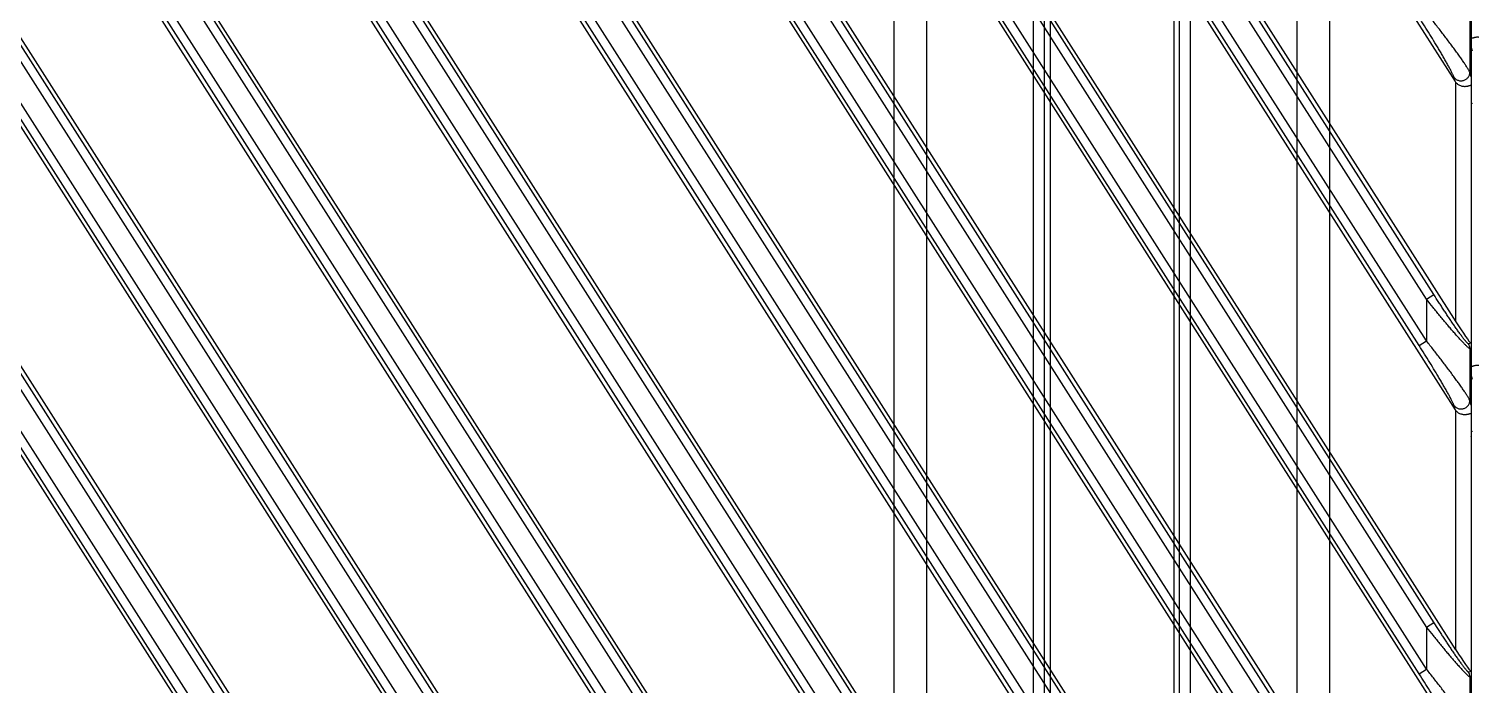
# Model space of a CAD drawing. Header units: millimetres. Extents: x 620 to 19791, y 2539 to 6969.
# Drawn here: x 14560.7 to 14627, y 4389.7 to 4419.9 of the extents above; entities that cross this region are included whole.
import ezdxf

# ---------------------------------------------------------------- set-up
doc = ezdxf.new("R2010")
doc.units = ezdxf.units.MM
doc.layers.add('02___PRT_ALL_AXES', color=7, linetype='Continuous')

# ---------------------------------------------------------------- blocks, each defined once
blk = doc.blocks.new('DTGFH')
at = {"color": 7, "linetype": 'Continuous'}
for p, q in [((8801.048, 4441.2), (8801.048, 4104.2)), ((9401.048, 4441.2), (9401.048, 4103.7)), ((9326.292, 4440.5), (9395.966, 4331.134)), ((9396.638, 4334.173), (9328.9, 4440.5)), ((9335.896, 4440.5), (9400.314, 4339.384)), ((9400.348, 4343.425), (9338.504, 4440.5)), ((9357.713, 4440.5), (9400.348, 4373.575)), ((9327.511, 4438.935), (9394.351, 4334.016)), ((9327.847, 4439.149), (9394.687, 4334.23)), ((9329.067, 4439.149), (9394.687, 4336.146)), ((9329.403, 4439.363), (9395.024, 4336.36)), ((9398.661, 4342.327), (9337.115, 4438.935)), ((9398.997, 4342.541), (9337.451, 4439.149)), ((9398.997, 4344.457), (9338.671, 4439.149)), ((9399.333, 4344.671), (9339.008, 4439.363)), ((9398.997, 4374.607), (9357.88, 4439.149)), ((9399.333, 4374.822), (9358.216, 4439.363)), ((9290.59, 4436.24), (9400.314, 4264.007)), ((9400.348, 4268.048), (9293.118, 4436.366)), ((9300.194, 4436.24), (9400.314, 4279.083)), ((9400.348, 4283.123), (9302.722, 4436.366)), ((9309.798, 4436.24), (9395.966, 4300.983)), ((9396.214, 4304.688), (9312.326, 4436.366)), ((9319.402, 4436.24), (9395.966, 4316.058)), ((9398.997, 4267.164), (9292.176, 4434.839)), ((9398.997, 4269.08), (9293.396, 4434.839)), ((9399.333, 4269.294), (9293.733, 4435.053)), ((9398.997, 4282.239), (9301.78, 4434.839)), ((9398.997, 4284.155), (9303.001, 4434.839)), ((9399.333, 4284.369), (9303.337, 4435.053)), ((9311.384, 4434.839), (9394.687, 4304.079)), ((9312.605, 4434.839), (9394.687, 4305.995)), ((9312.941, 4435.053), (9395.024, 4306.209)), ((9320.988, 4434.839), (9394.687, 4319.154)), ((9322.209, 4434.839), (9394.687, 4321.07)), ((9396.638, 4319.098), (9322.523, 4435.435)), ((9322.545, 4435.053), (9395.024, 4321.285)), ((9398.661, 4266.95), (9291.84, 4434.625)), ((9398.661, 4282.025), (9301.444, 4434.625)), ((9311.048, 4434.625), (9394.351, 4303.865)), ((9320.652, 4434.625), (9394.351, 4318.94)), ((9398.997, 4372.691), (9373.236, 4413.128)), ((9398.661, 4372.477), (9372.9, 4412.914)), ((9373.007, 4412.398), (9400.314, 4369.535)), ((9398.661, 4357.402), (9365.283, 4409.795)), ((9398.997, 4357.616), (9365.619, 4410.009)), ((9365.311, 4409.403), (9400.314, 4354.46)), ((9367.908, 4409.073), (9399.333, 4359.746)), ((9367.572, 4408.859), (9398.997, 4359.532)), ((9400.348, 4358.5), (9368.287, 4408.826)), ((9391.4, 4398.603), (9400.314, 4384.611)), ((9400.989, 4387.419), (9400.989, 4385.027)), ((8801.107, 4386.004), (8801.048, 4386.207)), ((9400.314, 4384.611), (9400.255, 4384.813)), ((9400.348, 4373.575), (9400.348, 4384.564)), ((9401.048, 4384.825), (9400.989, 4385.027)), ((8801.048, 4383.595), (8801.107, 4383.613)), ((9398.997, 4374.607), (9399.333, 4374.822)), ((9398.997, 4374.607), (9398.997, 4372.691)), ((9398.661, 4372.477), (9398.997, 4372.691)), ((9401.036, 4372.589), (9400.927, 4372.557)), ((9401.048, 4372.361), (9400.989, 4372.343)), ((9400.989, 4372.343), (9400.989, 4369.952)), ((8801.107, 4370.929), (8801.048, 4371.131)), ((9401.048, 4369.749), (9400.989, 4369.952)), ((9400.314, 4369.535), (9400.255, 4369.738)), ((9400.348, 4358.5), (9400.348, 4369.488)), ((8801.107, 4368.537), (8801.048, 4368.52)), ((9399.333, 4359.746), (9398.997, 4359.532)), ((9398.997, 4359.532), (9398.997, 4357.616)), ((9398.661, 4357.402), (9398.997, 4357.616)), ((9401.036, 4357.514), (9400.927, 4357.482)), ((9400.989, 4357.268), (9401.048, 4357.285)), ((9400.989, 4357.268), (9400.989, 4354.876))]:
    blk.add_line(p, q, dxfattribs=at)
for centre, start, end in [((9400.588, 4372.342), 0.12821, 32.37179), ((9400.588, 4357.267), 0.1282, 32.3718)]:
    blk.add_arc(centre, 0.402, start, end, dxfattribs=at)
for centre, major_axis, ratio, start_param, end_param in [((9400.647, 4384.835), (-0.117, 0.402), 0.954439, -4.415997, -4.276035), ((9400.348, 4373.689), (-0.698, 1.104), 0.046753, -4.638574, -3.259594), ((9400.647, 4369.76), (-0.117, 0.402), 0.954439, -4.415997, -4.276035), ((9400.348, 4358.614), (-0.698, 1.104), 0.046753, -4.638574, -3.259594)]:
    blk.add_ellipse(centre, major_axis=major_axis, ratio=ratio, start_param=start_param, end_param=end_param, dxfattribs=at)
for points, knots in [([(9400.255, 4384.813), (9400.253, 4384.819), (9400.249, 4384.832), (9400.238, 4384.86), (9400.221, 4384.902), (9400.196, 4384.957), (9400.166, 4385.018), (9400.132, 4385.086), (9400.081, 4385.184), (9400.01, 4385.315), (9399.918, 4385.48), (9399.82, 4385.653), (9399.716, 4385.832), (9399.608, 4386.016), (9399.497, 4386.203), (9399.344, 4386.457), (9399.147, 4386.778), (9398.907, 4387.165), (9398.743, 4387.423), (9398.661, 4387.553)], [0, 0, 0, 0, 0.005901, 0.012735, 0.028952, 0.048163, 0.069902, 0.093761, 0.1194, 0.174923, 0.234768, 0.297789, 0.363198, 0.430435, 0.499095, 0.568871, 0.710853, 0.85493, 1, 1, 1, 1]), ([(9400.989, 4385.027), (9400.987, 4385.032), (9400.983, 4385.044), (9400.971, 4385.07), (9400.952, 4385.107), (9400.924, 4385.157), (9400.89, 4385.213), (9400.852, 4385.275), (9400.792, 4385.368), (9400.708, 4385.494), (9400.597, 4385.654), (9400.476, 4385.824), (9400.348, 4386.003), (9400.212, 4386.188), (9400.071, 4386.377), (9399.876, 4386.637), (9399.624, 4386.968), (9399.314, 4387.367), (9399.103, 4387.633), (9398.997, 4387.767)], [0, 0, 0, 0, 0.00509, 0.010986, 0.025069, 0.041978, 0.061422, 0.083117, 0.106791, 0.15915, 0.216898, 0.278823, 0.34401, 0.411766, 0.481566, 0.552988, 0.699417, 0.848964, 1, 1, 1, 1]), ([(8801.748, 4386.468), (8801.733, 4386.486), (8801.699, 4386.52), (8801.64, 4386.563), (8801.578, 4386.596), (8801.512, 4386.62), (8801.447, 4386.635), (8801.384, 4386.643), (8801.325, 4386.644), (8801.27, 4386.639), (8801.227, 4386.632), (8801.196, 4386.625), (8801.169, 4386.618), (8801.144, 4386.611), (8801.121, 4386.604), (8801.106, 4386.6), (8801.092, 4386.596), (8801.081, 4386.595), (8801.071, 4386.595), (8801.062, 4386.597), (8801.055, 4386.604), (8801.051, 4386.613), (8801.049, 4386.624), (8801.048, 4386.632), (8801.048, 4386.637)], [0, 0, 0, 0, 0.092092, 0.18383, 0.274482, 0.363041, 0.448376, 0.529457, 0.605459, 0.675766, 0.739913, 0.769539, 0.797439, 0.847676, 0.869774, 0.889641, 0.907107, 0.922074, 0.934647, 0.945489, 0.956057, 0.968087, 0.982675, 1, 1, 1, 1]), ([(9400.255, 4384.813), (9400.266, 4384.796), (9400.292, 4384.764), (9400.338, 4384.723), (9400.39, 4384.689), (9400.448, 4384.664), (9400.509, 4384.648), (9400.572, 4384.642), (9400.636, 4384.646), (9400.698, 4384.659), (9400.758, 4384.681), (9400.813, 4384.713), (9400.863, 4384.752), (9400.906, 4384.798), (9400.941, 4384.85), (9400.968, 4384.906), (9400.984, 4384.966), (9400.989, 4385.007), (9400.989, 4385.027)], [0, 0, 0, 0, 0.061114, 0.122614, 0.184534, 0.246921, 0.309743, 0.372937, 0.436398, 0.5, 0.563602, 0.627063, 0.690257, 0.753079, 0.815466, 0.877386, 0.938886, 1, 1, 1, 1]), ([(9400.348, 4384.564), (9400.364, 4384.545), (9400.398, 4384.511), (9400.456, 4384.468), (9400.519, 4384.435), (9400.584, 4384.411), (9400.649, 4384.396), (9400.713, 4384.389), (9400.772, 4384.388), (9400.827, 4384.392), (9400.869, 4384.399), (9400.901, 4384.406), (9400.928, 4384.413), (9400.953, 4384.42), (9400.976, 4384.427), (9400.991, 4384.432), (9401.004, 4384.435), (9401.016, 4384.437), (9401.026, 4384.437), (9401.035, 4384.434), (9401.041, 4384.428), (9401.046, 4384.419), (9401.048, 4384.407), (9401.048, 4384.399), (9401.048, 4384.394)], [0, 0, 0, 0, 0.092092, 0.18383, 0.274482, 0.363041, 0.448376, 0.529457, 0.605459, 0.675766, 0.739913, 0.769539, 0.797439, 0.847676, 0.869774, 0.889641, 0.907107, 0.922074, 0.934647, 0.945489, 0.956057, 0.968087, 0.982675, 1, 1, 1, 1]), ([(8801.048, 4383.365), (8801.048, 4383.366), (8801.048, 4383.367), (8801.049, 4383.369), (8801.05, 4383.371), (8801.052, 4383.371), (8801.054, 4383.371), (8801.056, 4383.37), (8801.058, 4383.369), (8801.06, 4383.367), (8801.061, 4383.367)], [0, 0, 0, 0, 0.134296, 0.239838, 0.325336, 0.408088, 0.50825, 0.637794, 0.80127, 1, 1, 1, 1]), ([(9400.989, 4372.343), (9400.987, 4372.343), (9400.982, 4372.343), (9400.974, 4372.346), (9400.965, 4372.35), (9400.953, 4372.357), (9400.94, 4372.366), (9400.919, 4372.382), (9400.889, 4372.407), (9400.85, 4372.443), (9400.805, 4372.486), (9400.756, 4372.535), (9400.703, 4372.59), (9400.646, 4372.649), (9400.565, 4372.737), (9400.458, 4372.855), (9400.324, 4373.006), (9400.186, 4373.165), (9400.043, 4373.333), (9399.896, 4373.505), (9399.748, 4373.683), (9399.599, 4373.863), (9399.449, 4374.047), (9399.247, 4374.295), (9399.097, 4374.482), (9398.997, 4374.607)], [0, 0, 0, 0, 0.002036, 0.004765, 0.008306, 0.012701, 0.017956, 0.024063, 0.038745, 0.05652, 0.077106, 0.100208, 0.125538, 0.152825, 0.181822, 0.244102, 0.310933, 0.381227, 0.454167, 0.529124, 0.605619, 0.683271, 0.76177, 0.840872, 1, 1, 1, 1]), ([(9400.927, 4372.557), (9400.925, 4372.557), (9400.922, 4372.557), (9400.918, 4372.559), (9400.912, 4372.561), (9400.904, 4372.566), (9400.894, 4372.575), (9400.882, 4372.586), (9400.868, 4372.599), (9400.853, 4372.615), (9400.83, 4372.64), (9400.799, 4372.676), (9400.76, 4372.724), (9400.717, 4372.779), (9400.671, 4372.839), (9400.623, 4372.903), (9400.555, 4372.995), (9400.467, 4373.117), (9400.36, 4373.271), (9400.249, 4373.43), (9400.136, 4373.595), (9400.023, 4373.764), (9399.908, 4373.936), (9399.793, 4374.11), (9399.678, 4374.287), (9399.524, 4374.523), (9399.409, 4374.702), (9399.333, 4374.822)], [0, 0, 0, 0, 0.001988, 0.003277, 0.004801, 0.008605, 0.013451, 0.019328, 0.026206, 0.034036, 0.042764, 0.062675, 0.085465, 0.110691, 0.137955, 0.166932, 0.197336, 0.261568, 0.329268, 0.399486, 0.471568, 0.545042, 0.619552, 0.694837, 0.77068, 0.84692, 1, 1, 1, 1]), ([(9400.989, 4369.952), (9400.987, 4369.957), (9400.983, 4369.969), (9400.971, 4369.994), (9400.952, 4370.031), (9400.924, 4370.081), (9400.89, 4370.138), (9400.852, 4370.2), (9400.792, 4370.293), (9400.708, 4370.418), (9400.597, 4370.578), (9400.476, 4370.749), (9400.348, 4370.928), (9400.212, 4371.112), (9400.071, 4371.302), (9399.876, 4371.562), (9399.624, 4371.892), (9399.314, 4372.291), (9399.103, 4372.558), (9398.997, 4372.691)], [0, 0, 0, 0, 0.00509, 0.010986, 0.025069, 0.041978, 0.061422, 0.083117, 0.106791, 0.15915, 0.216898, 0.278823, 0.34401, 0.411766, 0.481566, 0.552988, 0.699417, 0.848964, 1, 1, 1, 1]), ([(9401.048, 4372.591), (9401.048, 4372.59), (9401.048, 4372.588), (9401.048, 4372.586), (9401.047, 4372.585), (9401.045, 4372.585), (9401.043, 4372.585), (9401.041, 4372.586), (9401.038, 4372.587), (9401.036, 4372.588), (9401.036, 4372.589)], [0, 0, 0, 0, 0.134296, 0.239838, 0.325336, 0.408088, 0.50825, 0.637794, 0.80127, 1, 1, 1, 1]), ([(9400.255, 4369.738), (9400.253, 4369.744), (9400.249, 4369.756), (9400.238, 4369.785), (9400.221, 4369.826), (9400.196, 4369.881), (9400.166, 4369.943), (9400.132, 4370.01), (9400.081, 4370.109), (9400.01, 4370.24), (9399.918, 4370.405), (9399.82, 4370.578), (9399.716, 4370.757), (9399.608, 4370.94), (9399.497, 4371.127), (9399.344, 4371.381), (9399.147, 4371.702), (9398.907, 4372.089), (9398.743, 4372.348), (9398.661, 4372.477)], [0, 0, 0, 0, 0.005901, 0.012735, 0.028952, 0.048163, 0.069902, 0.093761, 0.1194, 0.174923, 0.234768, 0.297789, 0.363198, 0.430435, 0.499095, 0.568871, 0.710853, 0.85493, 1, 1, 1, 1]), ([(8801.748, 4371.392), (8801.733, 4371.411), (8801.699, 4371.445), (8801.64, 4371.487), (8801.578, 4371.521), (8801.512, 4371.545), (8801.447, 4371.56), (8801.384, 4371.567), (8801.325, 4371.568), (8801.27, 4371.564), (8801.227, 4371.557), (8801.196, 4371.55), (8801.169, 4371.543), (8801.144, 4371.536), (8801.121, 4371.529), (8801.106, 4371.524), (8801.092, 4371.521), (8801.081, 4371.519), (8801.071, 4371.519), (8801.062, 4371.522), (8801.055, 4371.528), (8801.051, 4371.537), (8801.049, 4371.548), (8801.048, 4371.557), (8801.048, 4371.561)], [0, 0, 0, 0, 0.092092, 0.18383, 0.274482, 0.363041, 0.448376, 0.529457, 0.605459, 0.675766, 0.739913, 0.769539, 0.797439, 0.847676, 0.869774, 0.889641, 0.907107, 0.922074, 0.934647, 0.945489, 0.956057, 0.968087, 0.982675, 1, 1, 1, 1]), ([(9400.255, 4369.738), (9400.266, 4369.721), (9400.292, 4369.689), (9400.338, 4369.647), (9400.39, 4369.614), (9400.448, 4369.589), (9400.509, 4369.573), (9400.572, 4369.567), (9400.636, 4369.57), (9400.698, 4369.584), (9400.758, 4369.606), (9400.813, 4369.637), (9400.863, 4369.676), (9400.906, 4369.722), (9400.941, 4369.774), (9400.968, 4369.831), (9400.984, 4369.89), (9400.989, 4369.931), (9400.989, 4369.952)], [0, 0, 0, 0, 0.061114, 0.122614, 0.184534, 0.246921, 0.309743, 0.372937, 0.436398, 0.5, 0.563602, 0.627063, 0.690257, 0.753079, 0.815466, 0.877386, 0.938886, 1, 1, 1, 1]), ([(9400.348, 4369.488), (9400.364, 4369.47), (9400.398, 4369.436), (9400.456, 4369.393), (9400.519, 4369.36), (9400.584, 4369.336), (9400.649, 4369.321), (9400.713, 4369.313), (9400.772, 4369.312), (9400.827, 4369.317), (9400.869, 4369.324), (9400.901, 4369.33), (9400.928, 4369.337), (9400.953, 4369.345), (9400.976, 4369.352), (9400.991, 4369.356), (9401.004, 4369.359), (9401.016, 4369.361), (9401.026, 4369.361), (9401.035, 4369.358), (9401.041, 4369.352), (9401.046, 4369.343), (9401.048, 4369.332), (9401.048, 4369.324), (9401.048, 4369.319)], [0, 0, 0, 0, 0.092092, 0.18383, 0.274482, 0.363041, 0.448376, 0.529457, 0.605459, 0.675766, 0.739913, 0.769539, 0.797439, 0.847676, 0.869774, 0.889641, 0.907107, 0.922074, 0.934647, 0.945489, 0.956057, 0.968087, 0.982675, 1, 1, 1, 1]), ([(8801.048, 4368.29), (8801.048, 4368.291), (8801.048, 4368.292), (8801.049, 4368.294), (8801.05, 4368.295), (8801.052, 4368.296), (8801.054, 4368.296), (8801.056, 4368.295), (8801.058, 4368.293), (8801.06, 4368.292), (8801.061, 4368.291)], [0, 0, 0, 0, 0.134296, 0.239838, 0.325336, 0.408088, 0.50825, 0.637794, 0.80127, 1, 1, 1, 1]), ([(9398.997, 4359.532), (9399.097, 4359.407), (9399.247, 4359.219), (9399.449, 4358.971), (9399.599, 4358.788), (9399.748, 4358.607), (9399.896, 4358.43), (9400.043, 4358.257), (9400.186, 4358.09), (9400.324, 4357.93), (9400.458, 4357.78), (9400.565, 4357.662), (9400.646, 4357.574), (9400.703, 4357.514), (9400.756, 4357.46), (9400.805, 4357.41), (9400.85, 4357.367), (9400.889, 4357.331), (9400.919, 4357.306), (9400.94, 4357.291), (9400.953, 4357.282), (9400.965, 4357.275), (9400.974, 4357.27), (9400.982, 4357.268), (9400.987, 4357.267), (9400.989, 4357.268)], [0, 0, 0, 0, 0.159125, 0.238223, 0.316727, 0.394381, 0.470878, 0.545834, 0.61877, 0.689065, 0.755896, 0.818173, 0.847169, 0.874456, 0.899785, 0.922889, 0.943475, 0.96125, 0.975933, 0.982041, 0.987297, 0.991693, 0.995234, 0.997964, 1, 1, 1, 1]), ([(9399.333, 4359.746), (9399.409, 4359.627), (9399.524, 4359.448), (9399.678, 4359.211), (9399.793, 4359.035), (9399.908, 4358.861), (9400.023, 4358.689), (9400.136, 4358.52), (9400.249, 4358.355), (9400.36, 4358.195), (9400.467, 4358.042), (9400.555, 4357.92), (9400.623, 4357.828), (9400.671, 4357.764), (9400.717, 4357.704), (9400.76, 4357.649), (9400.799, 4357.6), (9400.83, 4357.564), (9400.853, 4357.539), (9400.868, 4357.524), (9400.882, 4357.51), (9400.894, 4357.499), (9400.904, 4357.491), (9400.912, 4357.486), (9400.918, 4357.483), (9400.922, 4357.482), (9400.925, 4357.482), (9400.927, 4357.482)], [0, 0, 0, 0, 0.153079, 0.229318, 0.305164, 0.380451, 0.454965, 0.528436, 0.600519, 0.670738, 0.738434, 0.802663, 0.833068, 0.862042, 0.889307, 0.914531, 0.937321, 0.957232, 0.96596, 0.973791, 0.980669, 0.986547, 0.991394, 0.995199, 0.996723, 0.998012, 1, 1, 1, 1]), ([(9400.255, 4354.662), (9400.253, 4354.668), (9400.249, 4354.681), (9400.238, 4354.71), (9400.221, 4354.751), (9400.196, 4354.806), (9400.166, 4354.868), (9400.132, 4354.935), (9400.081, 4355.033), (9400.01, 4355.165), (9399.918, 4355.329), (9399.82, 4355.502), (9399.716, 4355.681), (9399.608, 4355.865), (9399.497, 4356.052), (9399.344, 4356.306), (9399.147, 4356.627), (9398.907, 4357.014), (9398.743, 4357.273), (9398.661, 4357.402)], [0, 0, 0, 0, 0.005901, 0.012735, 0.028952, 0.048163, 0.069902, 0.093761, 0.1194, 0.174923, 0.234768, 0.297789, 0.363198, 0.430435, 0.499095, 0.568871, 0.710853, 0.85493, 1, 1, 1, 1]), ([(9400.989, 4354.876), (9400.987, 4354.882), (9400.983, 4354.893), (9400.971, 4354.919), (9400.952, 4354.956), (9400.924, 4355.006), (9400.89, 4355.062), (9400.852, 4355.124), (9400.792, 4355.217), (9400.708, 4355.343), (9400.597, 4355.503), (9400.476, 4355.673), (9400.348, 4355.852), (9400.212, 4356.037), (9400.071, 4356.227), (9399.876, 4356.487), (9399.624, 4356.817), (9399.314, 4357.216), (9399.103, 4357.482), (9398.997, 4357.616)], [0, 0, 0, 0, 0.00509, 0.010986, 0.025069, 0.041978, 0.061422, 0.083117, 0.106791, 0.15915, 0.216898, 0.278823, 0.34401, 0.411766, 0.481566, 0.552988, 0.699417, 0.848964, 1, 1, 1, 1]), ([(9401.048, 4357.515), (9401.048, 4357.514), (9401.048, 4357.513), (9401.048, 4357.511), (9401.047, 4357.51), (9401.045, 4357.509), (9401.043, 4357.509), (9401.041, 4357.51), (9401.038, 4357.512), (9401.036, 4357.513), (9401.036, 4357.514)], [0, 0, 0, 0, 0.134296, 0.239838, 0.325336, 0.408088, 0.50825, 0.637794, 0.80127, 1, 1, 1, 1])]:
    blk.add_open_spline(points, degree=3, knots=knots, dxfattribs=at)
blk = doc.blocks.new('*U116')
blk.add_blockref('DTGFH', (-9101.048, -4276.2))
blk = doc.blocks.new('*U117')
at = {"color": 0, "linetype": 'ByBlock', "lineweight": -2, "transparency": 16777216}
for p in [(0, 337.5), (600, 337.5)]:
    blk.add_blockref('*U116', p, dxfattribs=at)
blk = doc.blocks.new('ryfhgjmb')
at = {"color": 30, "linetype": 'Continuous', "true_color": 0xf26722}
for p, q in [((6005.128, 3342.431), (7001.628, 3342.431)), ((6005.128, 3340.931), (7001.628, 3340.931)), ((6058.086, 3336.031), (6969.27, 3336.031)), ((6058.471, 3335.531), (6968.885, 3335.531)), ((6058.471, 3329.331), (6968.885, 3329.331)), ((6058.086, 3328.831), (6969.27, 3328.831)), ((6005.128, 3323.931), (7001.628, 3323.931)), ((6005.128, 3322.431), (7001.628, 3322.431))]:
    blk.add_line(p, q, dxfattribs=at)
at = {"layer": '02___PRT_ALL_AXES', "color": 30, "linetype": 'Continuous', "true_color": 0xf26722}
for p, q in [((6968.718, 3335.271), (6027.638, 3335.271)), ((6968.718, 3329.592), (6027.638, 3329.592))]:
    blk.add_line(p, q, dxfattribs=at)
blk = doc.blocks.new('ryfh')
at = {"rotation": 90}
blk.add_blockref('ryfhgjmb', (11616.058, -2205.714), dxfattribs=at)

msp = doc.modelspace()

# ---------------------------------------------------------------- block references
for name, p in [('*U117', (14326.96016, 3971.56341)), ('ryfh', (6326.83352, -0.35097))]:
    msp.add_blockref(name, p)

doc.saveas('drawing.dxf')
